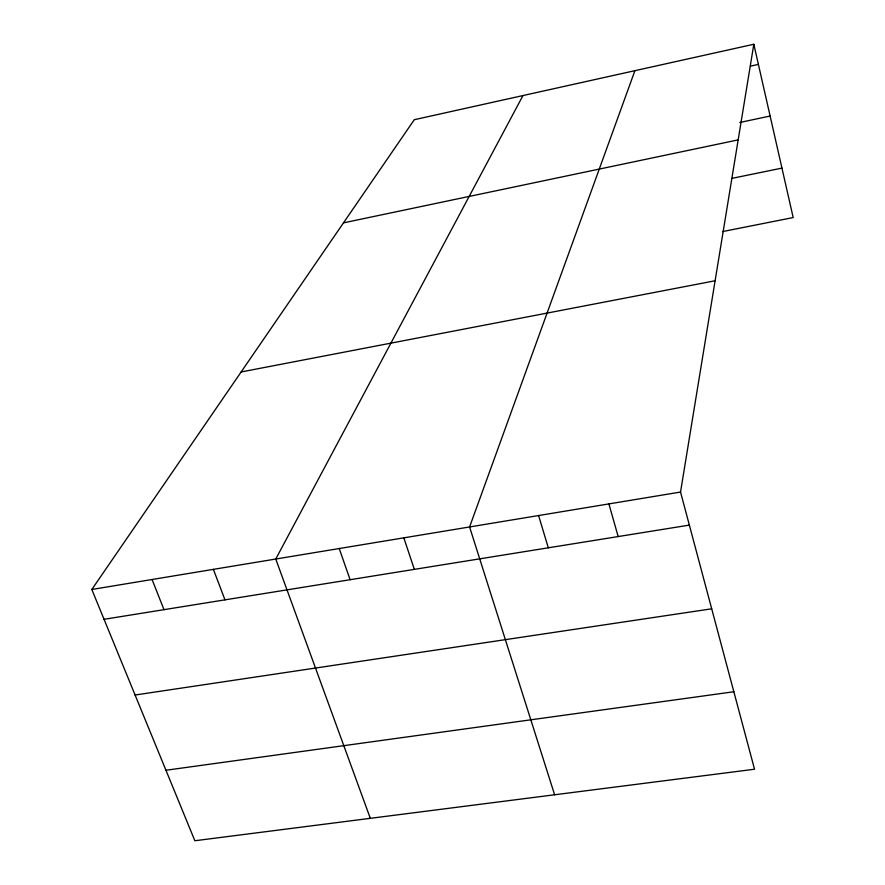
<?xml version="1.0" encoding="UTF-8"?>
<svg xmlns="http://www.w3.org/2000/svg" width="885" height="885" viewBox="0 0 885 885"><rect width="100%" height="100%" fill="white"/><g stroke="black" fill="none" stroke-linecap="round" stroke-linejoin="round"><path stroke-width="1.33" d="M680.532 492.049L753.821 44.25L414.291 119.707L91.819 589.476L194.855 840.75L754.529 769.231L680.532 492.049L91.819 589.476M634.91 70.678L469.592 526.962L554.618 794.774M522.969 95.558L275.755 559.043L370.306 818.326M750.414 66.154L758.39 64.395M739.805 122.484L770.127 116.035M343.491 222.854L738.167 139.885M732.072 178.339L781.953 168.106M722.558 231.582L793.181 217.555L753.821 44.25M241.129 371.966L715.113 280.766M104.054 619.312L689.36 525.104M135.095 695.024L711.706 608.803M165.949 770.26L733.853 691.749M152.076 579.509L163.99 609.665M213.385 569.365L224.967 599.853M339.232 548.534L350.106 579.708M403.826 537.848L414.346 569.365M538.6 515.546L548.302 547.804M608.902 503.908L618.172 536.564"/></g></svg>
